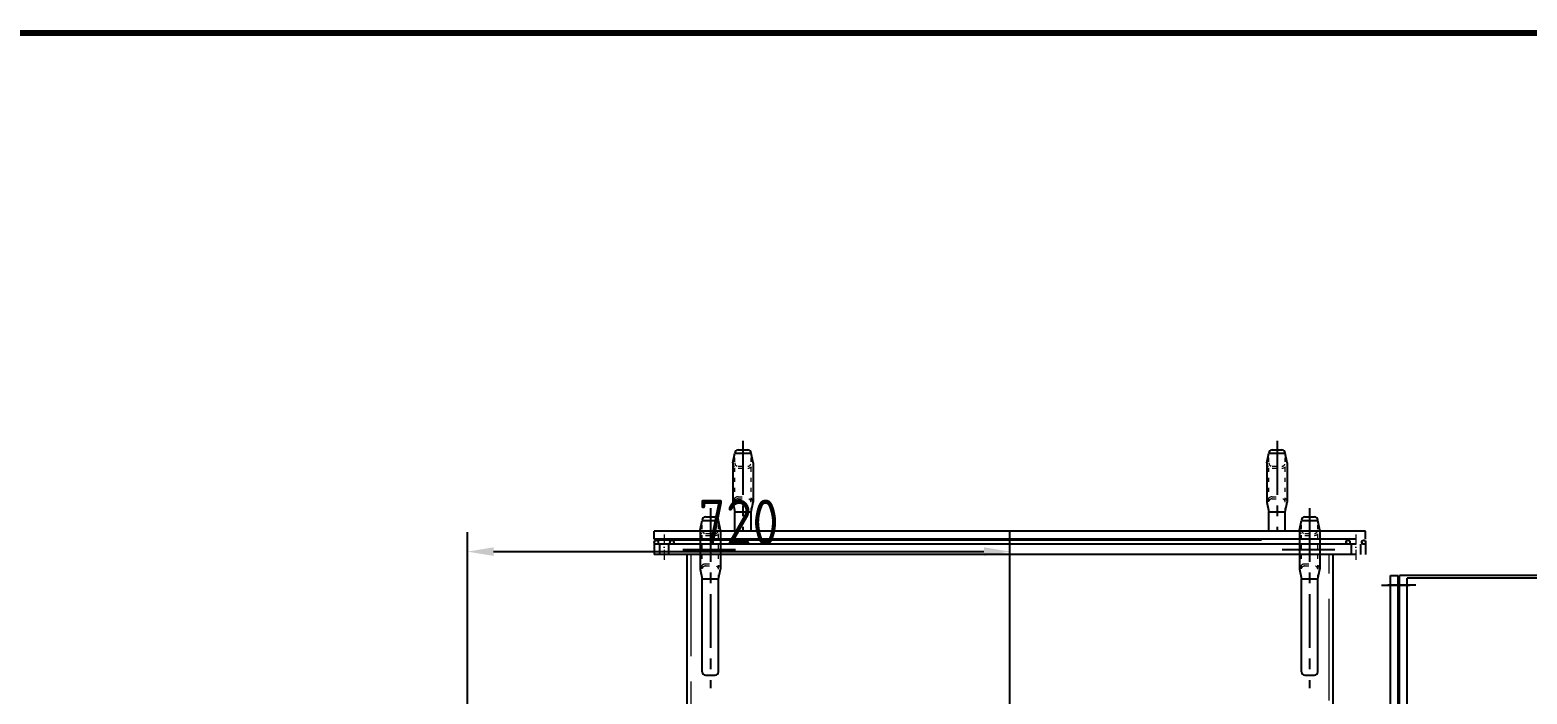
# Model space of a CAD drawing. Header units: millimetres. Extents: x 198976 to 421125, y -418833 to -203687.
# Drawn here: x 203518 to 205817, y -204972 to -203952 of the extents above; entities that cross this region are included whole.
import ezdxf

# ---------------------------------------------------------------- set-up
doc = ezdxf.new("R2010")
doc.units = ezdxf.units.MM
doc.header["$LTSCALE"] = 13
for name, pattern in [('ACAD_ISO02W100', [15, 12, -3]), ('ACAD_ISO03W100', [1.18, 0.47, -0.71]), ('ACAD_ISO10W100', [18, 12, -3, 0, -3]), ('CENTERX2', [101.6, 63.5, -12.7, 12.7, -12.7])]:
    doc.linetypes.add(name, pattern=pattern)
doc.layers.add('1', color=4, linetype='Continuous')
doc.layers.add('标注、文本', color=3, linetype='Continuous', lineweight=25)
doc.styles.get("Standard").update_dxf_attribs({"font": 'gbenor.shx', "bigfont": 'gbcbig.shx'})
doc.dimstyles.new('1-15', dxfattribs={"dimscale": 20, "dimtxt": 3.5, "dimasz": 2, "dimexe": 1.5, "dimexo": 0.5, "dimgap": 0.5, "dimtad": 1, "dimtoh": 1, "dimdec": 1, "dimdsep": 46, "dimtxsty": 'Standard', "dimcen": 2.5, "dimclrd": 3, "dimclre": 3, "dimclrt": 3, "dimadec": 0, "dimazin": 2, "dimtfac": 1, "dimtdec": 1, "dimtmove": 0, "dimatfit": 2, "dimfxl": 1, "dimarcsym": 0})

# ---------------------------------------------------------------- blocks, each defined once
blk = doc.blocks.new('*D886')
at = {"layer": 'Defpoints', "color": 0, "transparency": 16777216}
for p in [(205022.8, -204753), (204189.9, -205248.6), (205022.8, -205248.6)]:
    blk.add_point(p, dxfattribs=at)
at = {"layer": '标注、文本', "color": 3, "lineweight": -2, "transparency": 16777216}
for p, q in [((204189.9, -205238.6), (204189.9, -204723)), ((205022.8, -205238.6), (205022.8, -204723)), ((204229.9, -204753), (204982.8, -204753))]:
    blk.add_line(p, q, dxfattribs=at)
at = {"layer": '标注、文本', "color": 3, "transparency": 16777216}
for points in [[(204229.9, -204746.3), (204229.9, -204759.6), (204189.9, -204753)], [(204982.8, -204746.3), (204982.8, -204759.6), (205022.8, -204753)]]:
    blk.add_solid(points, dxfattribs=at)
at = {"layer": '标注、文本', "color": 3, "transparency": 16777216, "insert": (204606.3, -204708), "char_height": 70, "attachment_point": 5}
blk.add_mtext('720', dxfattribs=at)

msp = doc.modelspace()

# ---------------------------------------------------------------- linework, layer by layer
at = {"layer": '1', "color": 1, "linetype": 'CENTERX2', "lineweight": -3, "ltscale": 0.1}
for p, q in [((204612.76, -204582.96), (204612.76, -204721.61)), ((205432.76, -204582.96), (205432.76, -204721.61)), ((204562.76, -204686.12), (204562.76, -204962.58)), ((205482.76, -204686.12), (205482.76, -204962.58)), ((204520.7, -204749.74), (204601.4, -204749.74)), ((205440.7, -204749.74), (205521.4, -204749.74)), ((205593.38, -204804.61), (205636.71, -204804.61)), ((205646.14, -204804.61), (205602.82, -204804.61))]:
    msp.add_line(p, q, dxfattribs=at)
at = {"layer": '1', "const_width": 9.42}
msp.add_lwpolyline([(199676.1, -211383.37), (210009.54, -211383.37), (210009.54, -203956.21), (199676.1, -203956.21), (199676.1, -211383.37)], dxfattribs=at)
at = {"layer": '标注、文本'}
for p, q in [((204597.26, -204616.83), (204600.26, -204601.83)), ((204600.26, -204601.83), (204625.26, -204601.83)), ((204605.26, -204596.59), (204620.26, -204596.59)), ((204628.26, -204616.83), (204625.26, -204601.83)), ((205417.26, -204616.83), (205420.26, -204601.83)), ((205420.26, -204601.83), (205445.26, -204601.83)), ((205425.26, -204596.59), (205440.26, -204596.59)), ((205448.26, -204616.83), (205445.26, -204601.83)), ((204597.26, -204616.83), (204597.26, -204676.83)), ((204628.26, -204616.83), (204628.26, -204676.83)), ((205417.26, -204616.83), (205417.26, -204676.83)), ((205448.26, -204616.83), (205448.26, -204676.83)), ((204597.26, -204676.83), (204600.26, -204691.83)), ((204625.26, -204691.83), (204628.26, -204676.83)), ((205417.26, -204676.83), (205420.26, -204691.83)), ((205445.26, -204691.83), (205448.26, -204676.83)), ((204547.26, -204719.99), (204550.26, -204704.99)), ((204550.26, -204704.99), (204575.26, -204704.99)), ((204555.26, -204699.75), (204570.26, -204699.75)), ((204578.26, -204719.99), (204575.26, -204704.99)), ((204600.26, -204721.61), (204600.26, -204691.83)), ((204600.26, -204691.83), (204625.26, -204691.83)), ((204625.26, -204721.61), (204625.26, -204691.83)), ((205420.26, -204721.61), (205420.26, -204691.83)), ((205420.26, -204691.83), (205445.26, -204691.83)), ((205445.26, -204721.61), (205445.26, -204691.83)), ((205467.26, -204719.99), (205470.26, -204704.99)), ((205470.26, -204704.99), (205495.26, -204704.99)), ((205475.26, -204699.75), (205490.26, -204699.75)), ((205498.26, -204719.99), (205495.26, -204704.99)), ((205568.76, -204721.61), (204476.76, -204721.61)), ((204476.76, -204733.61), (204476.76, -204721.61)), ((204476.76, -204733.61), (204476.76, -204721.61)), ((204547.26, -204719.99), (204547.26, -204779.99)), ((204578.26, -204719.99), (204578.26, -204779.99)), ((205467.26, -204719.99), (205467.26, -204779.99)), ((205498.26, -204719.99), (205498.26, -204779.99)), ((205568.76, -204733.61), (205568.76, -204721.61)), ((205568.76, -204733.61), (205568.76, -204721.61)), ((205553.76, -204733.61), (204476.76, -204733.61)), ((204476.76, -204738.61), (204476.76, -204741.61)), ((204476.76, -204738.61), (204476.76, -204741.61)), ((204476.76, -204738.61), (204476.76, -204741.61)), ((204476.76, -204738.61), (204476.76, -204741.61)), ((204476.76, -204741.61), (204476.76, -204757.61)), ((204476.76, -204741.61), (204476.76, -204757.61)), ((204476.76, -204741.61), (204476.76, -204757.61)), ((204476.76, -204741.61), (204476.76, -204757.61)), ((205408.76, -204735.61), (204479.76, -204735.61)), ((205553.76, -204741.61), (204479.76, -204741.61)), ((204482.76, -204738.61), (204482.76, -204741.61)), ((204482.76, -204738.61), (204482.76, -204741.61)), ((204482.76, -204738.61), (204482.76, -204741.61)), ((204482.76, -204738.61), (204482.76, -204741.61)), ((204484.76, -204741.61), (204484.76, -204757.61)), ((204484.76, -204741.61), (204484.76, -204757.61)), ((204484.76, -204741.61), (204484.76, -204757.61)), ((204484.76, -204741.61), (204484.76, -204757.61)), ((204498.76, -204741.61), (204498.76, -204757.61)), ((204498.76, -204741.61), (204498.76, -204757.61)), ((204498.76, -204741.61), (204498.76, -204757.61)), ((204498.76, -204741.61), (204498.76, -204757.61)), ((204500.76, -204738.61), (204500.76, -204741.61)), ((204500.76, -204738.61), (204500.76, -204741.61)), ((204500.76, -204738.61), (204500.76, -204741.61)), ((204500.76, -204738.61), (204500.76, -204741.61)), ((204506.76, -204738.61), (204506.76, -204741.61)), ((204506.76, -204738.61), (204506.76, -204741.61)), ((204506.76, -204738.61), (204506.76, -204741.61)), ((204506.76, -204738.61), (204506.76, -204741.61)), ((205538.76, -204738.61), (205538.76, -204741.61)), ((205538.76, -204738.61), (205538.76, -204741.61)), ((205538.76, -204738.61), (205538.76, -204741.61)), ((205538.76, -204738.61), (205538.76, -204741.61)), ((205544.76, -204738.61), (205544.76, -204741.61)), ((205544.76, -204738.61), (205544.76, -204741.61)), ((205544.76, -204738.61), (205544.76, -204741.61)), ((205544.76, -204738.61), (205544.76, -204741.61)), ((205546.76, -204741.61), (205546.76, -204757.61)), ((205546.76, -204741.61), (205546.76, -204757.61)), ((205546.76, -204741.61), (205546.76, -204757.61)), ((205546.76, -204741.61), (205546.76, -204757.61)), ((205560.76, -204741.61), (205560.76, -204757.61)), ((205560.76, -204741.61), (205560.76, -204757.61)), ((205560.76, -204741.61), (205560.76, -204757.61)), ((205560.76, -204741.61), (205560.76, -204757.61)), ((205562.76, -204738.61), (205562.76, -204741.61)), ((205562.76, -204738.61), (205562.76, -204741.61)), ((205562.76, -204738.61), (205562.76, -204741.61)), ((205562.76, -204738.61), (205562.76, -204741.61)), ((205568.76, -204738.61), (205568.76, -204741.61)), ((205568.76, -204738.61), (205568.76, -204741.61)), ((205568.76, -204738.61), (205568.76, -204741.61)), ((205568.76, -204738.61), (205568.76, -204741.61)), ((205568.76, -204741.61), (205568.76, -204757.61)), ((205568.76, -204741.61), (205568.76, -204757.61)), ((205568.76, -204741.61), (205568.76, -204757.61)), ((205568.76, -204741.61), (205568.76, -204757.61)), ((205553.76, -204757.61), (204476.76, -204757.61)), ((204526.76, -204757.61), (204526.76, -206541.61)), ((205518.76, -206541.61), (205518.76, -204757.61)), ((204547.26, -204779.99), (204550.26, -204794.99)), ((204550.26, -204937.73), (204550.26, -204794.99)), ((204550.26, -204794.99), (204575.26, -204794.99)), ((204575.26, -204794.99), (204578.26, -204779.99)), ((204575.26, -204937.73), (204575.26, -204794.99)), ((205467.26, -204779.99), (205470.26, -204794.99)), ((205470.26, -204937.73), (205470.26, -204794.99)), ((205470.26, -204794.99), (205495.26, -204794.99)), ((205495.26, -204794.99), (205498.26, -204779.99)), ((205495.26, -204937.73), (205495.26, -204794.99)), ((205606.76, -205739.61), (205606.76, -204789.61)), ((205606.76, -204789.61), (205618.76, -204789.61)), ((205606.76, -205739.61), (205606.76, -204789.61)), ((205618.76, -205739.61), (205618.76, -204789.61)), ((205618.76, -205739.61), (205618.76, -204789.61)), ((205620.76, -205739.61), (205620.76, -204789.61)), ((205632.76, -204789.61), (205620.76, -204789.61)), ((205620.76, -205739.61), (205620.76, -204789.61)), ((206921.76, -204789.61), (205632.76, -204789.61)), ((205632.76, -205739.61), (205632.76, -204793.61)), ((206917.76, -204793.61), (205632.76, -204793.61)), ((205632.76, -205739.61), (205632.76, -204793.61)), ((205619.76, -205739.61), (205619.76, -204804.61)), ((205619.76, -205739.61), (205619.76, -204804.61)), ((204555.26, -204942.73), (204570.26, -204942.73)), ((205475.26, -204942.73), (205490.26, -204942.73))]:
    msp.add_line(p, q, dxfattribs=at)
at = {"layer": '标注、文本', "color": 2, "linetype": 'ACAD_ISO03W100', "lineweight": 18}
for p, q in [((204600.26, -204691.83), (204600.26, -204601.59)), ((204625.26, -204691.83), (204625.26, -204601.59)), ((205420.26, -204691.83), (205420.26, -204601.59)), ((205445.26, -204691.83), (205445.26, -204601.59)), ((204605.26, -204621.83), (204620.26, -204621.83)), ((204605.26, -204624.83), (204620.26, -204624.83)), ((205425.26, -204621.83), (205440.26, -204621.83)), ((205425.26, -204624.83), (205440.26, -204624.83)), ((204605.26, -204668.83), (204620.26, -204668.83)), ((204605.26, -204671.83), (204620.26, -204671.83)), ((205425.26, -204668.83), (205440.26, -204668.83)), ((205425.26, -204671.83), (205440.26, -204671.83)), ((204550.26, -204794.99), (204550.26, -204704.75)), ((204575.26, -204794.99), (204575.26, -204704.75)), ((205470.26, -204794.99), (205470.26, -204704.75)), ((205495.26, -204794.99), (205495.26, -204704.75)), ((204555.26, -204724.99), (204570.26, -204724.99)), ((204555.26, -204727.99), (204570.26, -204727.99)), ((205475.26, -204724.99), (205490.26, -204724.99)), ((205475.26, -204727.99), (205490.26, -204727.99)), ((204555.26, -204771.99), (204570.26, -204771.99)), ((205475.26, -204771.99), (205490.26, -204771.99)), ((204555.26, -204774.99), (204570.26, -204774.99)), ((205475.26, -204774.99), (205490.26, -204774.99))]:
    msp.add_line(p, q, dxfattribs=at)
at = {"layer": '标注、文本', "color": 1, "linetype": 'ACAD_ISO10W100', "lineweight": 13, "ltscale": 0.1}
for p, q in [((204491.76, -204726.63), (204491.76, -204768.31)), ((204491.76, -204726.63), (204491.76, -204768.31)), ((204491.76, -204726.63), (204491.76, -204768.31)), ((204491.76, -204726.63), (204491.76, -204768.31)), ((205553.76, -204726.63), (205553.76, -204768.31)), ((205553.76, -204726.63), (205553.76, -204768.31)), ((205553.76, -204726.63), (205553.76, -204768.31)), ((205553.76, -204726.63), (205553.76, -204768.31))]:
    msp.add_line(p, q, dxfattribs=at)
at = {"layer": '标注、文本', "color": 2, "linetype": 'ACAD_ISO02W100', "lineweight": 13}
for p, q in [((205402.76, -204741.61), (204479.76, -204741.61)), ((204532.76, -204757.61), (204532.76, -206541.61)), ((205512.76, -206541.61), (205512.76, -204757.61))]:
    msp.add_line(p, q, dxfattribs=at)
at = {"layer": '标注、文本'}
for centre in [(204479.76, -204738.61), (204479.76, -204738.61), (204479.76, -204738.61), (204479.76, -204738.61), (204503.76, -204738.61), (204503.76, -204738.61), (204503.76, -204738.61), (204503.76, -204738.61), (205541.76, -204738.61), (205541.76, -204738.61), (205541.76, -204738.61), (205541.76, -204738.61), (205565.76, -204738.61), (205565.76, -204738.61), (205565.76, -204738.61), (205565.76, -204738.61)]:
    msp.add_circle(centre, 3, dxfattribs=at)
for centre, start, end in [((204605.26, -204601.59), 90, 180), ((204620.26, -204601.59), 0, 90), ((205425.26, -204601.59), 90, 180), ((205440.26, -204601.59), 0, 90), ((204555.26, -204704.75), 90, 180), ((204570.26, -204704.75), 0, 90), ((205475.26, -204704.75), 90, 180), ((205490.26, -204704.75), 0, 90), ((204555.26, -204937.73), 180, 270), ((204570.26, -204937.73), 270, 0), ((205475.26, -204937.73), 180, 270), ((205490.26, -204937.73), 270, 0)]:
    msp.add_arc(centre, 5, start, end, dxfattribs=at)
at = {"layer": '标注、文本', "color": 2, "linetype": 'ACAD_ISO03W100', "lineweight": 18}
for centre, radius, start, end in [((204605.26, -204616.83), 8, 180, 270), ((204605.26, -204616.83), 5, 180, 270), ((204620.26, -204616.83), 5, 270, 0), ((204620.26, -204616.83), 8, 270, 0), ((205425.26, -204616.83), 8, 180, 270), ((205425.26, -204616.83), 5, 180, 270), ((205440.26, -204616.83), 5, 270, 0), ((205440.26, -204616.83), 8, 270, 0), ((204605.26, -204676.83), 8, 90, 180), ((204605.26, -204676.83), 5, 90, 180), ((204620.26, -204676.83), 8, 0, 90), ((204620.26, -204676.83), 5, 0, 90), ((205425.26, -204676.83), 8, 90, 180), ((205425.26, -204676.83), 5, 90, 180), ((205440.26, -204676.83), 8, 0, 90), ((205440.26, -204676.83), 5, 0, 90), ((204555.26, -204719.99), 8, 180, 270), ((204555.26, -204719.99), 5, 180, 270), ((204570.26, -204719.99), 5, 270, 0), ((204570.26, -204719.99), 8, 270, 0), ((205475.26, -204719.99), 8, 180, 270), ((205475.26, -204719.99), 5, 180, 270), ((205490.26, -204719.99), 5, 270, 0), ((205490.26, -204719.99), 8, 270, 0), ((204555.26, -204779.99), 8, 90, 180), ((204570.26, -204779.99), 8, 0, 90), ((205475.26, -204779.99), 8, 90, 180), ((205490.26, -204779.99), 8, 0, 90), ((204555.26, -204779.99), 5, 90, 180), ((204570.26, -204779.99), 5, 0, 90), ((205475.26, -204779.99), 5, 90, 180), ((205490.26, -204779.99), 5, 0, 90)]:
    msp.add_arc(centre, radius, start, end, dxfattribs=at)

# ---------------------------------------------------------------- dimensions: what is measured, and where the dimension line sits
at = {"layer": '标注、文本'}
dim = msp.add_linear_dim(base=(205022.76, -204752.97), p1=(204189.87, -205248.61), p2=(205022.76, -205248.61), text='720', dimstyle='1-15', dxfattribs=at)
dim.commit()
dim.dimension.update_dxf_attribs({"geometry": '*D886', "text_midpoint": (204606.31, -204707.97)})

doc.saveas('drawing.dxf')
